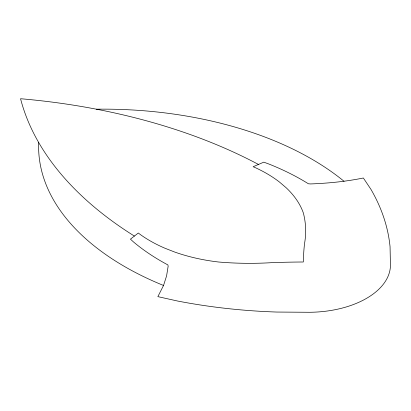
<?xml version="1.0" encoding="UTF-8"?>
<svg xmlns="http://www.w3.org/2000/svg" width="411" height="411" viewBox="0 0 411 411"><rect width="100%" height="100%" fill="white"/><g stroke="black" fill="none" stroke-linecap="round" stroke-linejoin="round"><path stroke-width="0.62" d="M163.532 285.47L166.594 275.868L168.161 266.153L167.868 264.905A235.097 135.733 0 0 1 133.539 241.987L130.436 239.151L138.337 233.006L139.524 233.957A134.171 77.463 0 0 0 164.909 248.218L174.711 252.051A134.171 77.463 0 0 0 218.57 262.007A210.725 121.661 0 0 0 271.245 262.691A551.634 318.484 0 0 1 301.397 262.007L303.359 261.997L303.375 260.867A551.634 318.484 0 0 1 304.556 243.456A210.725 121.661 0 0 0 303.375 213.047A134.171 77.463 0 0 0 286.133 187.724L279.495 182.068A134.171 77.463 0 0 0 254.789 167.411L253.14 166.727L263.79 162.16L268.696 163.953A235.097 135.733 0 0 1 308.399 183.774L310.552 183.943C328.266 183.28 345.975 181.549 363.355 177.999L370.948 189.363A380.149 219.474 0 0 1 390.054 246.723L390.45 265.655A82.015 47.347 0 0 1 309.694 312.278L276.906 312.052A380.149 219.474 0 0 1 177.552 301.022L157.865 296.639L163.532 285.47A294.245 169.882 0 0 1 38.691 142.509M96.395 109.192A294.245 169.882 0 0 1 344.012 181.272M134.387 236.078A448.226 258.781 0 0 1 20.55 98.722A448.226 258.781 0 0 1 258.462 164.441"/></g></svg>
